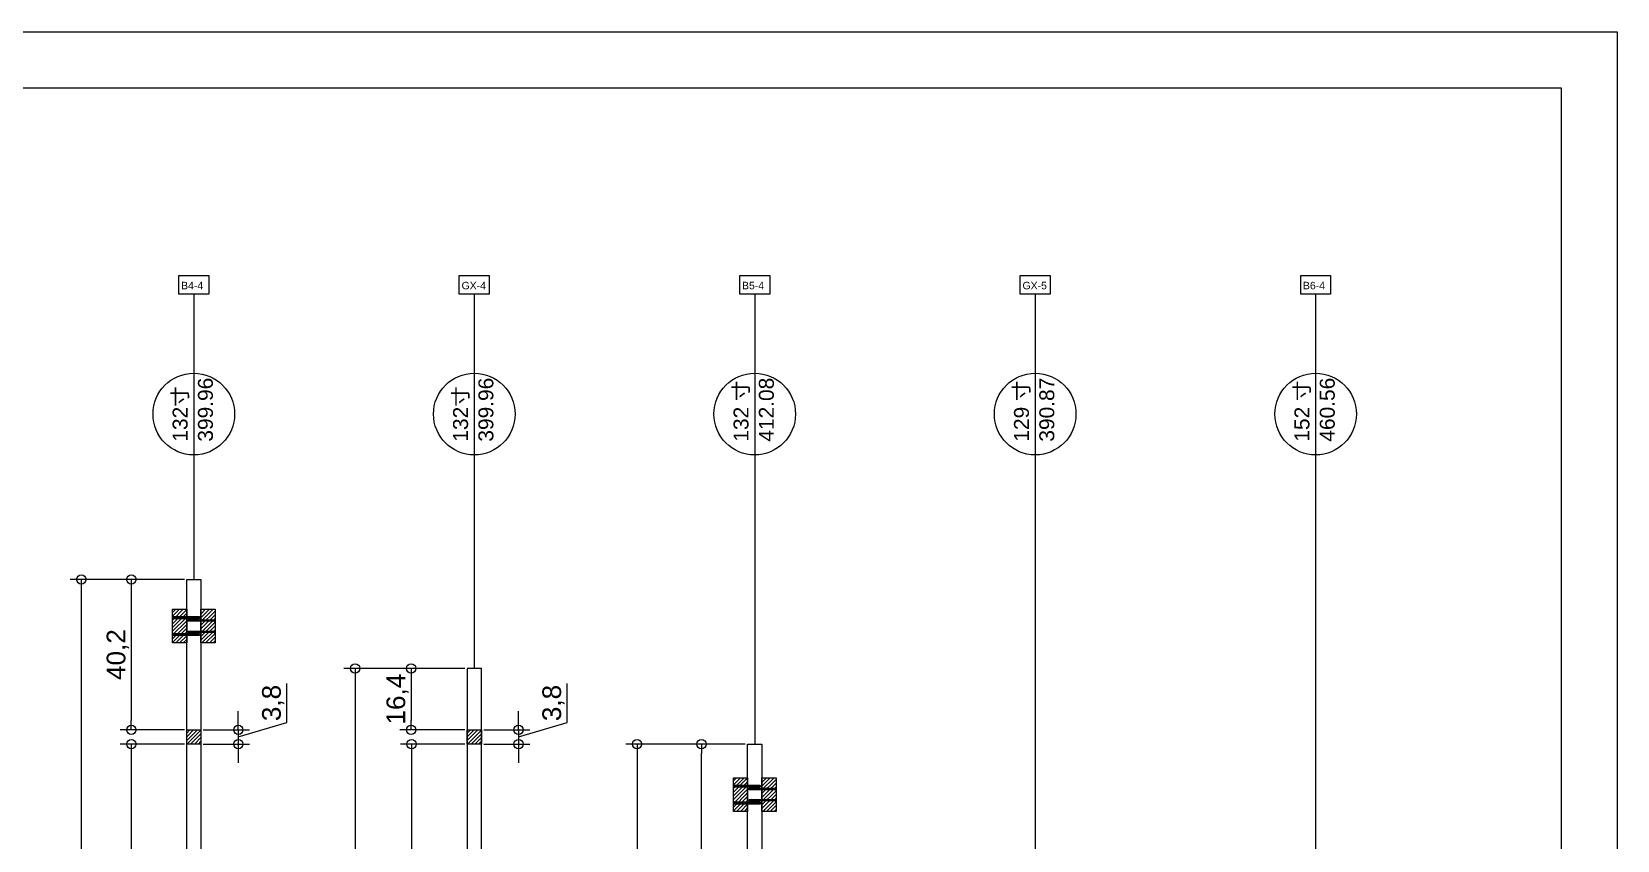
# Model space of a CAD drawing. Header units: millimetres. Extents: x -2666 to 6286, y -11880 to 4849.
# Drawn here: x 2343.4 to 2767.4, y -1868.9 to -1652.8 of the extents above; entities that cross this region are included whole.
import ezdxf

# ---------------------------------------------------------------- set-up
doc = ezdxf.new("R2010")
doc.units = ezdxf.units.MM
for name, color, linetype in [('7.5mm', 1, 'Continuous'), ('dim', 244, 'Continuous'), ('木料', 2, 'Continuous'), ('榫接', 5, 'Continuous'), ('編號標示', 30, 'Continuous'), ('預框', 7, 'Continuous')]:
    doc.layers.add(name, color=color, linetype=linetype)
doc.layers.add('default', color=11, linetype='Continuous', plot=False)
doc.styles.get("Standard").update_dxf_attribs({"font": 'arial.ttf'})
doc.dimstyles.new('ISO-25', dxfattribs={"dimtxt": 5, "dimasz": 2.5, "dimexe": 3, "dimexo": 0.625, "dimtad": 1, "dimtxsty": 'Standard', "dimblk": 'ORIGIN', "dimcen": 2.5, "dimadec": 0, "dimazin": 0, "dimtfac": 1, "dimtmove": 1, "dimatfit": 1, "dimldrblk": 'ORIGIN', "dimfxl": 0, "dimarcsym": 0})
pattern_1 = [(45, (0, -3168.0322), (-0.5, 0.5), [])]

# ---------------------------------------------------------------- blocks, each defined once
blk = doc.blocks.new('_Origin')
at = {"color": 0, "linetype": 'ByBlock', "lineweight": -2}
blk.add_line((0, 0), (-1, 0), dxfattribs=at)
blk.add_circle((0, 0), 0.5, dxfattribs=at)
blk = doc.blocks.new('*D92')
at = {"layer": 'Defpoints', "color": 0}
for p in [(2384.83, -1799.15), (2356.65, -2194.15), (2384.83, -2194.15)]:
    blk.add_point(p, dxfattribs=at)
at = {"layer": 'dim', "color": 0, "lineweight": -2}
for p, q in [((2384.2, -1799.15), (2353.65, -1799.15)), ((2356.65, -1801.65), (2356.65, -2191.65)), ((2384.2, -2194.15), (2353.65, -2194.15))]:
    blk.add_line(p, q, dxfattribs=at)
at = {"layer": 'dim', "color": 0, "lineweight": -2, "xscale": 2.5, "yscale": 2.5, "zscale": 2.5}
for p, rotation in [((2356.65, -1799.15), 90), ((2356.65, -2194.15), 270)]:
    blk.add_blockref('_Origin', p, dxfattribs=dict(at, rotation=rotation))
at = {"layer": 'dim', "color": 0, "insert": (2353.47, -1996.65), "char_height": 5, "attachment_point": 5, "rotation": 90}
blk.add_mtext('395', dxfattribs=at)
blk = doc.blocks.new('*D93')
at = {"layer": 'Defpoints', "color": 0}
for p in [(2384.83, -1799.15), (2370.02, -1839.35), (2384.83, -1839.35)]:
    blk.add_point(p, dxfattribs=at)
at = {"layer": 'dim', "color": 0, "lineweight": -2}
for p, q in [((2384.2, -1799.15), (2367.02, -1799.15)), ((2370.02, -1801.65), (2370.02, -1836.85)), ((2384.2, -1839.35), (2367.02, -1839.35))]:
    blk.add_line(p, q, dxfattribs=at)
at = {"layer": 'dim', "color": 0, "lineweight": -2, "xscale": 2.5, "yscale": 2.5, "zscale": 2.5}
for p, rotation in [((2370.02, -1799.15), 90), ((2370.02, -1839.35), 270)]:
    blk.add_blockref('_Origin', p, dxfattribs=dict(at, rotation=rotation))
at = {"layer": 'dim', "color": 0, "insert": (2366.39, -1819.25), "char_height": 5, "attachment_point": 5, "rotation": 90}
blk.add_mtext('40,2', dxfattribs=at)
blk = doc.blocks.new('*D94')
at = {"layer": 'Defpoints', "color": 0}
for p in [(2384.83, -1843.15), (2370.02, -2154.15), (2384.83, -2154.15)]:
    blk.add_point(p, dxfattribs=at)
at = {"layer": 'dim', "color": 0, "lineweight": -2}
for p, q in [((2384.2, -1843.15), (2367.02, -1843.15)), ((2370.02, -1845.65), (2370.02, -2151.65)), ((2384.2, -2154.15), (2367.02, -2154.15))]:
    blk.add_line(p, q, dxfattribs=at)
at = {"layer": 'dim', "color": 0, "lineweight": -2, "xscale": 2.5, "yscale": 2.5, "zscale": 2.5}
for p, rotation in [((2370.02, -1843.15), 90), ((2370.02, -2154.15), 270)]:
    blk.add_blockref('_Origin', p, dxfattribs=dict(at, rotation=rotation))
at = {"layer": 'dim', "color": 0, "insert": (2366.84, -1998.65), "char_height": 5, "attachment_point": 5, "rotation": 90}
blk.add_mtext('311', dxfattribs=at)
blk = doc.blocks.new('*D97')
at = {"layer": 'Defpoints', "color": 0}
for p in [(2388.63, -1839.35), (2388.63, -1843.15), (2398.63, -1843.15)]:
    blk.add_point(p, dxfattribs=at)
at = {"layer": 'dim', "color": 0, "lineweight": -2}
for p, q in [((2411.58, -1837.36), (2411.58, -1827)), ((2398.63, -1836.85), (2398.63, -1834.35)), ((2389.25, -1839.35), (2401.63, -1839.35)), ((2398.63, -1841.25), (2411.58, -1837.36)), ((2398.63, -1839.35), (2398.63, -1843.15)), ((2398.63, -1839.35), (2398.63, -1843.15)), ((2389.25, -1843.15), (2401.63, -1843.15)), ((2398.63, -1845.65), (2398.63, -1848.15))]:
    blk.add_line(p, q, dxfattribs=at)
at = {"layer": 'dim', "color": 0, "lineweight": -2, "xscale": 2.5, "yscale": 2.5, "zscale": 2.5}
for p, rotation in [((2398.63, -1839.35), 270), ((2398.63, -1843.15), 90)]:
    blk.add_blockref('_Origin', p, dxfattribs=dict(at, rotation=rotation))
at = {"layer": 'dim', "color": 0, "insert": (2407.95, -1832.18), "char_height": 5, "attachment_point": 5, "rotation": 90}
blk.add_mtext('3,8', dxfattribs=at)
blk = doc.blocks.new('*D98')
at = {"layer": 'Defpoints', "color": 0}
for p in [(2459.83, -1822.95), (2429.86, -2217.95), (2459.83, -2217.95)]:
    blk.add_point(p, dxfattribs=at)
at = {"layer": 'dim', "color": 0, "lineweight": -2}
for p, q in [((2459.2, -1822.95), (2426.86, -1822.95)), ((2429.86, -1825.45), (2429.86, -2215.45)), ((2459.2, -2217.95), (2426.86, -2217.95))]:
    blk.add_line(p, q, dxfattribs=at)
at = {"layer": 'dim', "color": 0, "lineweight": -2, "xscale": 2.5, "yscale": 2.5, "zscale": 2.5}
for p, rotation in [((2429.86, -1822.95), 90), ((2429.86, -2217.95), 270)]:
    blk.add_blockref('_Origin', p, dxfattribs=dict(at, rotation=rotation))
at = {"layer": 'dim', "color": 0, "insert": (2426.68, -2020.45), "char_height": 5, "attachment_point": 5, "rotation": 90}
blk.add_mtext('395', dxfattribs=at)
blk = doc.blocks.new('*D99')
at = {"layer": 'Defpoints', "color": 0}
for p in [(2459.83, -1822.95), (2444.85, -1839.35), (2459.83, -1839.35)]:
    blk.add_point(p, dxfattribs=at)
at = {"layer": 'dim', "color": 0, "lineweight": -2}
for p, q in [((2459.2, -1822.95), (2441.85, -1822.95)), ((2444.85, -1825.45), (2444.85, -1836.85)), ((2459.2, -1839.35), (2441.85, -1839.35))]:
    blk.add_line(p, q, dxfattribs=at)
at = {"layer": 'dim', "color": 0, "lineweight": -2, "xscale": 2.5, "yscale": 2.5, "zscale": 2.5}
for p, rotation in [((2444.85, -1822.95), 90), ((2444.85, -1839.35), 270)]:
    blk.add_blockref('_Origin', p, dxfattribs=dict(at, rotation=rotation))
at = {"layer": 'dim', "color": 0, "insert": (2441.22, -1831.15), "char_height": 5, "attachment_point": 5, "rotation": 90}
blk.add_mtext('16,4', dxfattribs=at)
blk = doc.blocks.new('*D100')
at = {"layer": 'Defpoints', "color": 0}
for p in [(2459.83, -1843.15), (2444.97, -2154.15), (2459.83, -2154.15)]:
    blk.add_point(p, dxfattribs=at)
at = {"layer": 'dim', "color": 0, "lineweight": -2}
for p, q in [((2459.2, -1843.15), (2441.97, -1843.15)), ((2444.97, -1845.65), (2444.97, -2151.65)), ((2459.2, -2154.15), (2441.97, -2154.15))]:
    blk.add_line(p, q, dxfattribs=at)
at = {"layer": 'dim', "color": 0, "lineweight": -2, "xscale": 2.5, "yscale": 2.5, "zscale": 2.5}
for p, rotation in [((2444.97, -1843.15), 90), ((2444.97, -2154.15), 270)]:
    blk.add_blockref('_Origin', p, dxfattribs=dict(at, rotation=rotation))
at = {"layer": 'dim', "color": 0, "insert": (2441.79, -1998.65), "char_height": 5, "attachment_point": 5, "rotation": 90}
blk.add_mtext('311', dxfattribs=at)
blk = doc.blocks.new('*D102')
at = {"layer": 'Defpoints', "color": 0}
for p in [(2463.63, -1839.35), (2463.63, -1843.15), (2473.58, -1843.15)]:
    blk.add_point(p, dxfattribs=at)
at = {"layer": 'dim', "color": 0, "lineweight": -2}
for p, q in [((2486.53, -1837.36), (2486.53, -1827)), ((2473.58, -1836.85), (2473.58, -1834.35)), ((2464.25, -1839.35), (2476.58, -1839.35)), ((2473.58, -1841.25), (2486.53, -1837.36)), ((2473.58, -1839.35), (2473.58, -1843.15)), ((2473.58, -1839.35), (2473.58, -1843.15)), ((2464.25, -1843.15), (2476.58, -1843.15)), ((2473.58, -1845.65), (2473.58, -1848.15))]:
    blk.add_line(p, q, dxfattribs=at)
at = {"layer": 'dim', "color": 0, "lineweight": -2, "xscale": 2.5, "yscale": 2.5, "zscale": 2.5}
for p, rotation in [((2473.58, -1839.35), 270), ((2473.58, -1843.15), 90)]:
    blk.add_blockref('_Origin', p, dxfattribs=dict(at, rotation=rotation))
at = {"layer": 'dim', "color": 0, "insert": (2482.9, -1832.18), "char_height": 5, "attachment_point": 5, "rotation": 90}
blk.add_mtext('3,8', dxfattribs=at)
blk = doc.blocks.new('*D104')
at = {"layer": 'Defpoints', "color": 0}
for p in [(2534.83, -1843.15), (2505.25, -2246.15), (2534.83, -2246.15)]:
    blk.add_point(p, dxfattribs=at)
at = {"layer": 'dim', "color": 0, "lineweight": -2}
for p, q in [((2534.2, -1843.15), (2502.25, -1843.15)), ((2505.25, -1845.65), (2505.25, -2243.65)), ((2534.2, -2246.15), (2502.25, -2246.15))]:
    blk.add_line(p, q, dxfattribs=at)
at = {"layer": 'dim', "color": 0, "lineweight": -2, "xscale": 2.5, "yscale": 2.5, "zscale": 2.5}
for p, rotation in [((2505.25, -1843.15), 90), ((2505.25, -2246.15), 270)]:
    blk.add_blockref('_Origin', p, dxfattribs=dict(at, rotation=rotation))
at = {"layer": 'dim', "color": 0, "insert": (2502.07, -2044.65), "char_height": 5, "attachment_point": 5, "rotation": 90}
blk.add_mtext('403', dxfattribs=at)
blk = doc.blocks.new('*D107')
at = {"layer": 'Defpoints', "color": 0}
for p in [(2522.47, -1843.15), (2534.83, -1843.15), (2534.83, -1974.35)]:
    blk.add_point(p, dxfattribs=at)
at = {"layer": 'dim', "color": 0, "lineweight": -2}
for p, q in [((2534.2, -1843.15), (2519.47, -1843.15)), ((2522.47, -1971.85), (2522.47, -1845.65)), ((2534.2, -1974.35), (2519.47, -1974.35))]:
    blk.add_line(p, q, dxfattribs=at)
at = {"layer": 'dim', "color": 0, "lineweight": -2, "xscale": 2.5, "yscale": 2.5, "zscale": 2.5}
for p, rotation in [((2522.47, -1843.15), 90), ((2522.47, -1974.35), 270)]:
    blk.add_blockref('_Origin', p, dxfattribs=dict(at, rotation=rotation))
at = {"layer": 'dim', "color": 0, "insert": (2518.84, -1908.75), "char_height": 5, "attachment_point": 5, "rotation": 90}
blk.add_mtext('131,2', dxfattribs=at)
blk = doc.blocks.new('7.5')
at = {"layer": '7.5mm'}
for points in [[(0, 0.1), (0.9, 0.1), (0.9, 0), (0, 0), (0, 0.1)], [(0.65, 0), (0.65, -7), (0.45, -7.4), (0.25, -7), (0.25, 0)], [(0.45, 0), (0.45, -7.4)], [(0.65, -1.89), (0.25, -2.41)], [(0.65, -3.28), (0.25, -3.8)], [(0.65, -4.84), (0.25, -5.36)], [(0.65, -5.95), (0.25, -6.47)], [(0.25, -7), (0.65, -7)]]:
    blk.add_lwpolyline(points, dxfattribs=at)
at = {"layer": '7.5mm', "insert": (0.6, -0.3), "char_height": 0.3, "attachment_point": 1, "rotation": 270}
blk.add_mtext_dynamic_manual_height_columns('75mm', width=3.4054, gutter_width=12.5, heights=[0], dxfattribs=at)

msp = doc.modelspace()

# ---------------------------------------------------------------- hatches: boundary and pattern name
at = {"layer": '木料'}
h = msp.add_hatch(dxfattribs=at)
h.set_pattern_fill('JIS_WOOD', color=256, style=0)
h.set_pattern_definition(pattern_1)
h.paths.add_polyline_path([(2384.828, -1807.147), (2381.028, -1807.147), (2381.028, -1816.147), (2384.828, -1816.147)])
h = msp.add_hatch(dxfattribs=at)
h.set_pattern_fill('JIS_WOOD', color=256, style=0)
h.set_pattern_definition(pattern_1)
h.paths.add_polyline_path([(2392.428, -1807.147), (2388.628, -1807.147), (2388.628, -1816.147), (2392.428, -1816.147)])
h = msp.add_hatch(dxfattribs=at)
h.set_pattern_fill('JIS_WOOD', color=256, style=0)
h.set_pattern_definition(pattern_1)
h.paths.add_polyline_path([(2534.828, -1852.147), (2531.028, -1852.147), (2531.028, -1861.147), (2534.828, -1861.147)])
h = msp.add_hatch(dxfattribs=at)
h.set_pattern_fill('JIS_WOOD', color=256, style=0)
h.set_pattern_definition(pattern_1)
h.paths.add_polyline_path([(2542.428, -1852.147), (2538.628, -1852.147), (2538.628, -1861.147), (2542.428, -1861.147)])
at = {"layer": '榫接'}
h = msp.add_hatch(dxfattribs=at)
h.set_pattern_fill('JIS_WOOD', color=256, style=0)
h.set_pattern_definition([(45, (300, -3159.0322), (-0.5, 0.5), [])])
h.paths.add_polyline_path([(2384.828, -1843.147), (2388.628, -1843.147), (2388.628, -1839.347), (2384.828, -1839.347)])
h = msp.add_hatch(dxfattribs=at)
h.set_pattern_fill('JIS_WOOD', color=256, style=0)
h.set_pattern_definition([(45, (375, -3159.0322), (-0.5, 0.5), [])])
h.paths.add_polyline_path([(2459.828, -1843.147), (2463.628, -1843.147), (2463.628, -1839.347), (2459.828, -1839.347)])

# ---------------------------------------------------------------- linework, layer by layer
for centre in [(2386.728, -1754.974), (2461.728, -1754.974), (2536.728, -1754.974), (2611.728, -1754.974), (2686.728, -1754.974)]:
    msp.add_circle(centre, 10.911)
at = {"layer": 'default'}
for points in [[(2767.391, -1652.816), (2767.391, -2282.816), (1876.391, -2282.816), (1876.391, -1652.816)], [(2752.391, -1667.816), (2752.391, -2267.816), (1891.391, -2267.816), (1891.391, -1667.816)]]:
    msp.add_lwpolyline(points, close=True, dxfattribs=at)
at = {"layer": '木料'}
msp.add_lwpolyline([(2384.828, -1799.147), (2388.628, -1799.147), (2388.628, -2194.147), (2384.828, -2194.147), (2384.828, -1799.147)], dxfattribs=at)
for points in [[(2381.028, -1807.147), (2384.828, -1807.147), (2384.828, -1816.147), (2381.028, -1816.147)], [(2388.628, -1807.147), (2392.428, -1807.147), (2392.428, -1816.147), (2388.628, -1816.147)], [(2459.828, -1822.947), (2459.828, -2217.947), (2463.628, -2217.947), (2463.628, -1822.947)], [(2531.028, -1852.147), (2534.828, -1852.147), (2534.828, -1861.147), (2531.028, -1861.147)], [(2538.628, -1852.147), (2542.428, -1852.147), (2542.428, -1861.147), (2538.628, -1861.147)]]:
    msp.add_lwpolyline(points, close=True, dxfattribs=at)
at = {"layer": '榫接'}
for points in [[(2384.828, -1839.347), (2388.628, -1839.347), (2388.628, -1843.147), (2384.828, -1843.147)], [(2459.828, -1839.347), (2463.628, -1839.347), (2463.628, -1843.147), (2459.828, -1843.147)]]:
    msp.add_lwpolyline(points, close=True, dxfattribs=at)
at = {"layer": '編號標示'}
for p, q in [((2386.728, -1722.939), (2386.728, -1799.147)), ((2461.728, -1722.939), (2461.728, -1822.947)), ((2536.728, -1722.939), (2536.728, -1843.147)), ((2611.728, -1722.939), (2611.728, -1876.147)), ((2686.728, -1722.939), (2686.728, -1939.147))]:
    msp.add_line(p, q, dxfattribs=at)
for points in [[(2382.728, -1722.939), (2382.728, -1717.939), (2390.728, -1717.939), (2390.728, -1722.939)], [(2457.728, -1722.939), (2457.728, -1717.939), (2465.728, -1717.939), (2465.728, -1722.939)], [(2532.728, -1722.939), (2532.728, -1717.939), (2540.728, -1717.939), (2540.728, -1722.939)], [(2607.728, -1722.939), (2607.728, -1717.939), (2615.728, -1717.939), (2615.728, -1722.939)], [(2682.728, -1722.939), (2682.728, -1717.939), (2690.728, -1717.939), (2690.728, -1722.939)]]:
    msp.add_lwpolyline(points, close=True, dxfattribs=at)
at = {"layer": '預框'}
msp.add_lwpolyline([(2534.828, -1843.147), (2538.628, -1843.147), (2538.628, -2246.147), (2534.828, -2246.147), (2534.828, -1843.147)], dxfattribs=at)

# ---------------------------------------------------------------- block references
at = {"xscale": -1, "rotation": 90}
for p in [(2381.128, -1808.947), (2381.128, -1813.447), (2531.128, -1853.947), (2531.128, -1858.447)]:
    msp.add_blockref('7.5', p, dxfattribs=at)
at = {"rotation": 270}
for p in [(2392.328, -1809.697), (2392.328, -1812.697), (2542.328, -1854.697), (2542.328, -1857.697)]:
    msp.add_blockref('7.5', p, dxfattribs=at)

# ---------------------------------------------------------------- texts
at = {"layer": '編號標示'}
for s, p in [('B4-4', (2383.332, -1721.637)), ('GX-4', (2458.332, -1721.637)), ('B5-4', (2533.332, -1721.637)), ('GX-5', (2608.332, -1721.637)), ('B6-4', (2683.332, -1721.637))]:
    msp.add_text(s, height=2, dxfattribs=at).set_placement(p)
for s, p in [('399.96', (2391.835, -1762.352)), ('399.96', (2466.835, -1762.352)), ('132 寸', (2535.06, -1762.352)), ('412.08', (2541.835, -1762.352)), ('129 寸', (2610.06, -1762.352)), ('390.87', (2616.835, -1762.352)), ('152 寸', (2685.06, -1762.352)), ('460.56', (2691.835, -1762.352)), ('132寸', (2385.06, -1762.352)), ('132寸', (2460.06, -1762.352))]:
    msp.add_text(s, height=4, rotation=90, dxfattribs=at).set_placement(p)

# ---------------------------------------------------------------- dimensions: what is measured, and where the dimension line sits
at = {"layer": 'dim'}
for base, p1, p2, picture, middle in [((2356.653, -2194.147), (2384.828, -1799.147), (2384.828, -2194.147), '*D92', (2353.473, -1996.647)), ((2370.015, -1839.347), (2384.828, -1799.147), (2384.828, -1839.347), '*D93', (2366.385, -1819.247)), ((2429.861, -2217.947), (2459.828, -1822.947), (2459.828, -2217.947), '*D98', (2426.682, -2020.447)), ((2444.847, -1839.347), (2459.828, -1822.947), (2459.828, -1839.347), '*D99', (2441.217, -1831.147)), ((2398.625, -1843.147), (2388.628, -1839.347), (2388.628, -1843.147), '*D97', (2407.947, -1836.736)), ((2473.58, -1843.147), (2463.628, -1839.347), (2463.628, -1843.147), '*D102', (2482.902, -1836.736)), ((2370.015, -2154.147), (2384.828, -1843.147), (2384.828, -2154.147), '*D94', (2366.836, -1998.647)), ((2444.973, -2154.147), (2459.828, -1843.147), (2459.828, -2154.147), '*D100', (2441.793, -1998.647)), ((2505.247, -2246.147), (2534.828, -1843.147), (2534.828, -2246.147), '*D104', (2502.068, -2044.647)), ((2522.468, -1843.147), (2534.828, -1974.347), (2534.828, -1843.147), '*D107', (2518.838, -1908.747))]:
    dim = msp.add_linear_dim(base=base, p1=p1, p2=p2, angle=90, dimstyle='ISO-25', dxfattribs=at)
    dim.commit()
    dim.dimension.update_dxf_attribs({"geometry": picture, "text_midpoint": middle})

doc.saveas('drawing.dxf')
